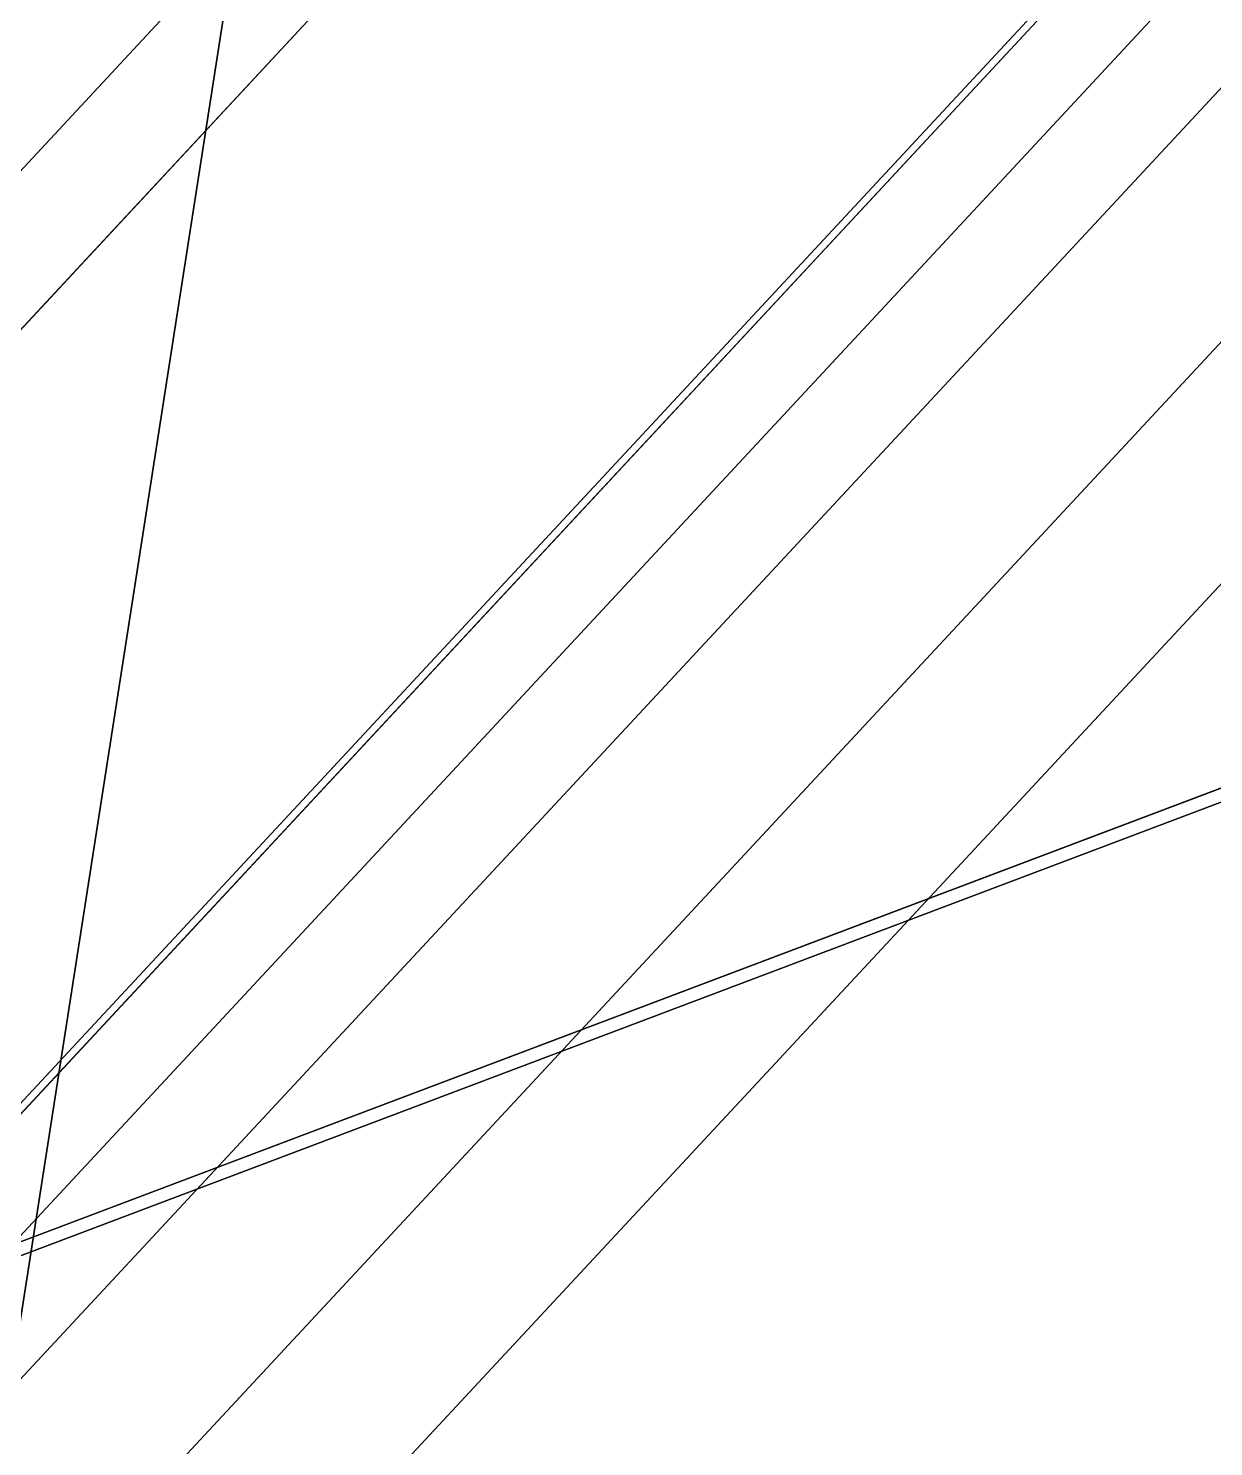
# Model space of a CAD drawing. Header units: metres. Extents: x 503497 to 504361, y 6966567 to 6966857.
# Drawn here: x 504120.974 to 504122.155, y 6966697.938 to 6966699.35 of the extents above; entities that cross this region are included whole.
import ezdxf

# ---------------------------------------------------------------- set-up
doc = ezdxf.new("R2010")
doc.units = ezdxf.units.M

msp = doc.modelspace()

# ---------------------------------------------------------------- linework, layer by layer
at = {"layer": 'SHADOW_APPROVED_20260426T070000'}
for points in [[(504153.1826, 6966711.7206), (504152.9477, 6966710.2148), (503935.8201, 6966628.153), (503936.055, 6966629.6588), (504153.1826, 6966711.7206)], [(504152.9477, 6966710.2148), (504167.8718, 6966707.8869), (503950.7442, 6966625.8251), (503935.8201, 6966628.153), (504152.9477, 6966710.2148)], [(504142.7149, 6966706.3611), (504141.9137, 6966701.2247), (503899.5514, 6966609.6257), (503900.3526, 6966614.7621), (504142.7149, 6966706.3611)], [(504145.7767, 6966705.8835), (504142.7149, 6966706.3611), (503900.3526, 6966614.7621), (503903.4144, 6966614.2845), (504145.7767, 6966705.8835)], [(504142.7149, 6966706.3611), (504142.7149, 6966706.3611), (503900.3526, 6966614.7621), (503900.3526, 6966614.7621), (504142.7149, 6966706.3611)]]:
    msp.add_lwpolyline(points, close=True, dxfattribs=at)
at = {"layer": 'SHADOW_APPROVED_20260621T090000'}
for points in [[(504149.9912, 6966730.2649), (504146.9294, 6966730.7425), (504082.943, 6966661.928), (504086.0048, 6966661.4504), (504149.9912, 6966730.2649)], [(504149.5371, 6966727.3537), (504149.9912, 6966730.2649), (504086.0048, 6966661.4504), (504085.5507, 6966658.5392), (504149.5371, 6966727.3537)], [(504125.0625, 6966703.6133), (504124.9683, 6966704.1079), (504066.452, 6966641.1763), (504066.5462, 6966640.6817), (504125.0625, 6966703.6133)], [(504125.4218, 6966703.0603), (504125.0625, 6966703.6133), (504066.5462, 6966640.6817), (504066.9055, 6966640.1287), (504125.4218, 6966703.0603)], [(504125.8564, 6966702.7697), (504125.4218, 6966703.0603), (504066.9055, 6966640.1287), (504067.3401, 6966639.8381), (504125.8564, 6966702.7697)], [(504126.6349, 6966702.5968), (504125.8564, 6966702.7697), (504067.3401, 6966639.8381), (504068.1186, 6966639.6652), (504126.6349, 6966702.5968)], [(504124.1841, 6966701.6081), (504124.6865, 6966701.7525), (504066.1702, 6966638.8209), (504065.6678, 6966638.6765), (504124.1841, 6966701.6081)], [(504124.6865, 6966701.7525), (504126.4679, 6966701.5261), (504067.9516, 6966638.5945), (504066.1702, 6966638.8209), (504124.6865, 6966701.7525)], [(504123.6735, 6966701.1907), (504124.1841, 6966701.6081), (504065.6678, 6966638.6765), (504065.1572, 6966638.2591), (504123.6735, 6966701.1907)], [(504123.3955, 6966700.6171), (504123.6735, 6966701.1907), (504065.1572, 6966638.2591), (504064.8792, 6966637.6855), (504123.3955, 6966700.6171)], [(504122.7613, 6966696.5515), (504123.3955, 6966700.6171), (504064.8792, 6966637.6855), (504064.245, 6966633.6199), (504122.7613, 6966696.5515)]]:
    msp.add_lwpolyline(points, close=True, dxfattribs=at)
at = {"layer": 'SHADOW_COMPARATOR_RL48_20260124T072500'}
msp.add_lwpolyline([(504097.0249, 6966720.3696), (504105.6414, 6966719.0255), (504105.4065, 6966717.5197), (504120.3306, 6966715.1918), (504120.0226, 6966713.2175), (504123.2517, 6966712.7138), (504122.4635, 6966707.661), (504122.2362, 6966707.3023), (504121.9847, 6966707.1188), (504121.3537, 6966707.0287), (504121.0692, 6966705.205), (504121.3793, 6966705.1052), (504121.6993, 6966704.8496), (504121.861, 6966704.5673), (504121.9181, 6966704.1643), (504119.7832, 6966690.4783), (504077.1024, 6966697.136)], dxfattribs=at)
msp.add_lwpolyline([(504169.4593, 6966696.8594), (504167.3244, 6966683.1734), (504119.7832, 6966690.4783), (504121.9181, 6966704.1643), (504169.4593, 6966696.8594)], close=True, dxfattribs=at)
at = {"layer": 'SHADOW_COMPARATOR_RL48_20260426T070000'}
for points in [[(504153.1826, 6966711.7206), (504152.9477, 6966710.2148), (504017.5584, 6966659.0454), (504017.7933, 6966660.5512), (504153.1826, 6966711.7206)], [(504152.9477, 6966710.2148), (504167.8718, 6966707.8869), (504032.4825, 6966656.7175), (504017.5584, 6966659.0454), (504152.9477, 6966710.2148)]]:
    msp.add_lwpolyline(points, close=True, dxfattribs=at)
at = {"layer": 'SHADOW_COMPARATOR_RL48_20260621T090000'}
for points in [[(504149.9912, 6966730.2649), (504146.9294, 6966730.7425), (504110.4417, 6966691.5017), (504113.5035, 6966691.0241), (504149.9912, 6966730.2649)], [(504149.5371, 6966727.3537), (504149.9912, 6966730.2649), (504113.5035, 6966691.0241), (504113.0494, 6966688.1129), (504149.5371, 6966727.3537)], [(504125.0625, 6966703.6133), (504124.9683, 6966704.1079), (504088.4806, 6966664.8671), (504088.5748, 6966664.3725), (504125.0625, 6966703.6133)], [(504125.4218, 6966703.0603), (504125.0625, 6966703.6133), (504088.5748, 6966664.3725), (504088.9341, 6966663.8195), (504125.4218, 6966703.0603)], [(504125.8564, 6966702.7697), (504125.4218, 6966703.0603), (504088.9341, 6966663.8195), (504089.3687, 6966663.5289), (504125.8564, 6966702.7697)], [(504126.6349, 6966702.5968), (504125.8564, 6966702.7697), (504089.3687, 6966663.5289), (504090.1472, 6966663.356), (504126.6349, 6966702.5968)], [(504124.1841, 6966701.6081), (504124.6865, 6966701.7525), (504088.1988, 6966662.5117), (504087.6964, 6966662.3673), (504124.1841, 6966701.6081)], [(504124.6865, 6966701.7525), (504126.4679, 6966701.5261), (504089.9802, 6966662.2853), (504088.1988, 6966662.5117), (504124.6865, 6966701.7525)], [(504123.6735, 6966701.1907), (504124.1841, 6966701.6081), (504087.6964, 6966662.3673), (504087.1858, 6966661.9499), (504123.6735, 6966701.1907)], [(504123.3955, 6966700.6171), (504123.6735, 6966701.1907), (504087.1858, 6966661.9499), (504086.9078, 6966661.3763), (504123.3955, 6966700.6171)], [(504122.7613, 6966696.5515), (504123.3955, 6966700.6171), (504086.9078, 6966661.3763), (504086.2736, 6966657.3107), (504122.7613, 6966696.5515)]]:
    msp.add_lwpolyline(points, close=True, dxfattribs=at)

doc.saveas('drawing.dxf')
